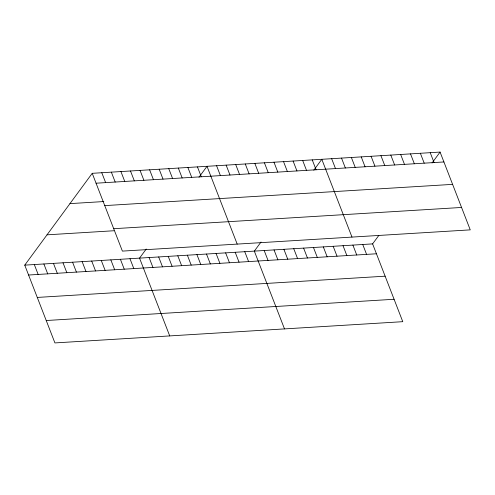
<?xml version="1.0" encoding="UTF-8"?>
<svg xmlns="http://www.w3.org/2000/svg" width="495" height="495" viewBox="0 0 495 495"><rect width="100%" height="100%" fill="white"/><g stroke="black" fill="none" stroke-linecap="round" stroke-linejoin="round"><path stroke-width="0.74" d="M378.836 235.41L372.605 243.893L402.775 321.682L54.92 342.924L24.75 265.134L92.225 173.318L440.08 152.076L470.25 229.866L122.395 251.107L92.225 173.318M146.223 249.035L139.541 258.124L169.717 335.913M199.002 177.216L207.015 166.308L237.192 244.097M261.014 242.024L254.331 251.113L284.507 328.903M313.793 170.206L321.806 159.297L351.982 237.086M432.061 162.979L440.08 152.076M96.061 183.206L443.91 161.958M69.956 203.618L103.808 201.552M104.748 205.611L452.603 184.369M113.708 228.702L461.557 207.454M47.019 234.834L113.98 230.744M24.75 265.134L372.605 243.893M28.586 275.022L376.435 253.78M37.274 297.433L385.129 276.185M46.233 320.519L394.082 299.271M430.223 152.677L434.059 162.564M420.366 153.277L424.203 163.164M410.51 153.877L414.346 163.765M400.653 154.483L404.489 164.371M390.796 155.083L394.633 164.971M380.94 155.684L384.776 165.571M371.089 156.29L374.919 166.172M361.232 156.89L365.062 166.778M351.376 157.49L355.212 167.378M341.519 158.091L345.355 167.978M331.662 158.697L335.499 168.578M362.748 244.493L366.578 254.381M352.892 245.093L356.728 254.981M312.24 159.879L316.076 169.766M343.035 245.699L346.871 255.587M302.674 160.467L306.51 170.354M333.178 246.3L337.015 256.187M293.108 161.048L296.944 170.936M323.322 246.9L327.158 256.787M283.542 161.636L287.378 171.518M313.465 247.506L317.301 257.388M273.976 162.218L277.813 172.105M303.614 248.106L307.445 257.994M264.41 162.799L268.247 172.687M293.758 248.707L297.588 258.594M254.845 163.387L258.681 173.275M283.901 249.307L287.737 259.194M245.279 163.969L249.115 173.856M274.044 249.913L277.881 259.801M235.713 164.557L239.549 174.444M264.188 250.513L268.024 260.401M226.147 165.138L229.983 175.026M216.581 165.726L220.417 175.607M244.765 251.701L248.601 261.589M235.199 252.283L239.036 262.171M197.449 166.889L201.286 176.777M225.633 252.871L229.47 262.752M187.883 167.477L191.72 177.365M216.067 253.452L219.904 263.34M178.318 168.059L182.154 177.946M206.502 254.034L210.338 263.922M168.752 168.647L172.588 178.528M196.936 254.622L200.772 264.509M159.186 169.228L163.022 179.116M187.37 255.203L191.206 265.091M149.62 169.81L153.456 179.697M177.804 255.791L181.64 265.673M140.054 170.398L143.89 180.285M168.238 256.373L172.074 266.26M130.488 170.979L134.324 180.867M158.672 256.954L162.508 266.842M120.922 171.567L124.759 181.455M149.106 257.542L152.943 267.43M111.356 172.149L115.193 182.036M101.791 172.736L105.627 182.618M129.975 258.712L133.811 268.599M120.409 259.293L124.245 269.181M110.843 259.881L114.679 269.763M101.277 260.463L105.113 270.35M91.711 261.044L95.547 270.932M82.145 261.632L85.982 271.52M72.579 262.214L76.416 272.101M63.014 262.802L66.85 272.689M53.448 263.383L57.284 273.271M43.882 263.971L47.718 273.853M34.316 264.553L38.152 274.44"/></g></svg>
